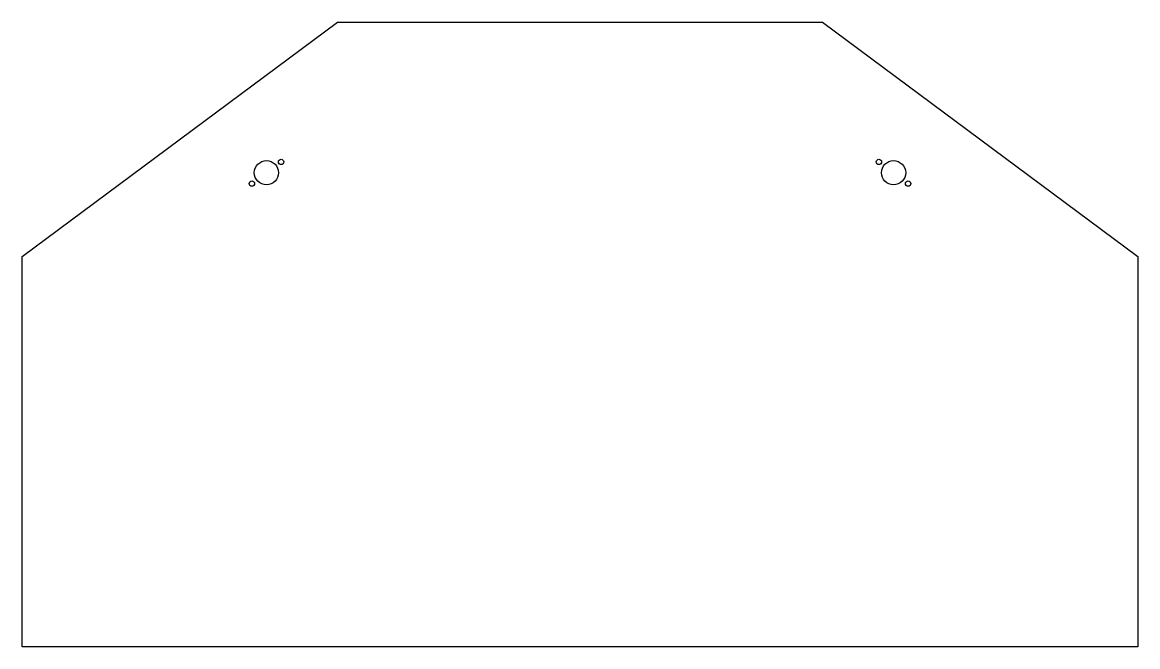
# Model space of a CAD drawing. Header units: millimetres. Extents: x 0 to 414, y 0 to 232.
import ezdxf

# ---------------------------------------------------------------- set-up
doc = ezdxf.new("R2010")
doc.units = ezdxf.units.MM
doc.layers.get('0').update_dxf_attribs({"linetype": 'CONTINUOUS'})

msp = doc.modelspace()

# ---------------------------------------------------------------- linework, layer by layer
msp.add_lwpolyline([(297, 232), (414, 145), (414, 0), (0, 0), (0, 145), (117, 232)], close=True)
for centre, radius in [((90.62, 176.09), 4.5), ((96.04, 180.11), 1), ((317.96, 180.11), 1), ((323.38, 176.09), 4.5), ((85.21, 172.06), 1), ((328.79, 172.06), 1)]:
    msp.add_circle(centre, radius)

doc.saveas('drawing.dxf')
